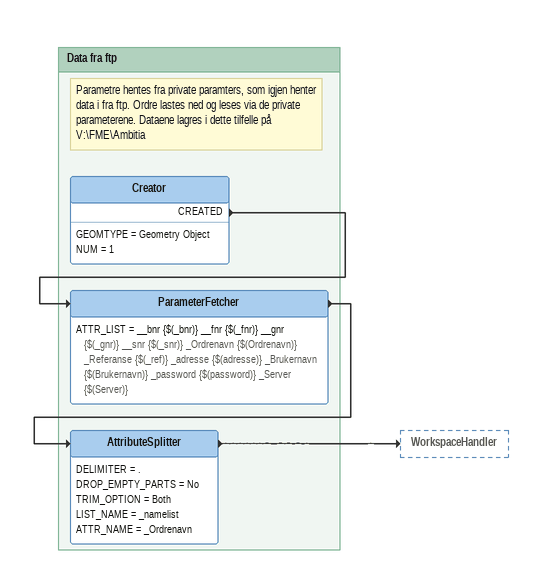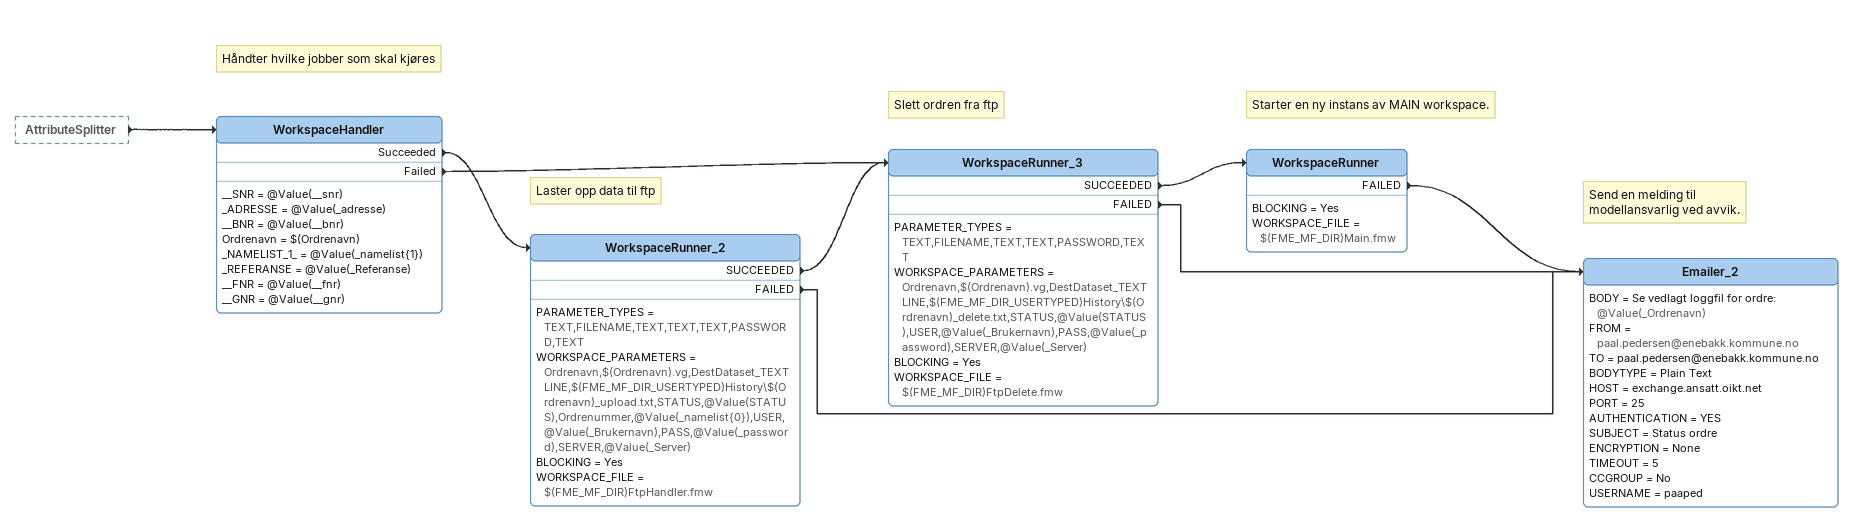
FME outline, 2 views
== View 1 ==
Bookmark: Data fra ftp
Note: Parametre hentes fra private paramters, som igjen henter data i fra ftp. Ordre lastes ned og leses via de private parameterene. Dataene lagres i dette tilfelle på V:\FME\Ambitia
Creator
    GEOMTYPE = Geometry Object
    NUM = 1
    CREATED -> ParameterFetcher
ParameterFetcher
    ATTR_LIST = __bnr {$(_bnr)} __fnr {$(_fnr)} __gnr {$(_gnr)} __snr {$(_snr)} _Ordrenavn {$(Ordrenavn)} _Referanse {$(_ref)} _adresse {$(adresse)} _Brukernavn {$(Brukernavn)} _password {$(password)} _Server {$(Server)}
    -> AttributeSplitter
AttributeSplitter
    DELIMITER = .
    DROP_EMPTY_PARTS = No
    TRIM_OPTION = Both
    LIST_NAME = _namelist
    ATTR_NAME = _Ordrenavn
    -> WorkspaceHandler

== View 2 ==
AttributeSplitter [outside]
    -> WorkspaceHandler
Note: Håndter hvilke jobber som skal kjøres
WorkspaceHandler
    __SNR = @Value(__snr)
    _ADRESSE = @Value(_adresse)
    __BNR = @Value(__bnr)
    Ordrenavn = $(Ordrenavn)
    _NAMELIST_1_ = @Value(_namelist{1})
    _REFERANSE = @Value(_Referanse)
    __FNR = @Value(__fnr)
    __GNR = @Value(__gnr)
    Succeeded -> WorkspaceRunner_2
    Failed -> WorkspaceRunner_3
Note: Laster opp data til ftp
WorkspaceRunner_2
    PARAMETER_TYPES = TEXT,FILENAME,TEXT,TEXT,TEXT,PASSWORD,TEXT
    WORKSPACE_PARAMETERS = Ordrenavn,$(Ordrenavn).vg,DestDataset_TEXTLINE,$(FME_MF_DIR_USERTYPED)History\$(Ordrenavn)_upload.txt,STATUS,@Value(STATUS),Ordrenummer,@Value(_namelist{0}),USER,@Value(_Brukernavn),PASS,@Value(_password),SERVER,@Value(_Server)
    BLOCKING = Yes
    WORKSPACE_FILE = $(FME_MF_DIR)FtpHandler.fmw
    SUCCEEDED -> WorkspaceRunner_3
    FAILED -> Emailer_2
Note: Slett ordren fra ftp
WorkspaceRunner_3
    PARAMETER_TYPES = TEXT,FILENAME,TEXT,TEXT,PASSWORD,TEXT
    WORKSPACE_PARAMETERS = Ordrenavn,$(Ordrenavn).vg,DestDataset_TEXTLINE,$(FME_MF_DIR_USERTYPED)History\$(Ordrenavn)_delete.txt,STATUS,@Value(STATUS),USER,@Value(_Brukernavn),PASS,@Value(_password),SERVER,@Value(_Server)
    BLOCKING = Yes
    WORKSPACE_FILE = $(FME_MF_DIR)FtpDelete.fmw
    SUCCEEDED -> WorkspaceRunner
    FAILED -> Emailer_2
Note: Starter en ny instans av MAIN workspace.
WorkspaceRunner
    BLOCKING = Yes
    WORKSPACE_FILE = $(FME_MF_DIR)Main.fmw
    FAILED -> Emailer_2
Note: Send en melding til / modellansvarlig ved avvik.
Emailer_2
    BODY = Se vedlagt loggfil for ordre: @Value(_Ordrenavn)
    FROM = paal.pedersen@enebakk.kommune.no
    TO = paal.pedersen@enebakk.kommune.no
    BODYTYPE = Plain Text
    HOST = exchange.ansatt.oikt.net
    PORT = 25
    AUTHENTICATION = YES
    SUBJECT = Status ordre
    ENCRYPTION = None
    TIMEOUT = 5
    CCGROUP = No
    USERNAME = paaped
